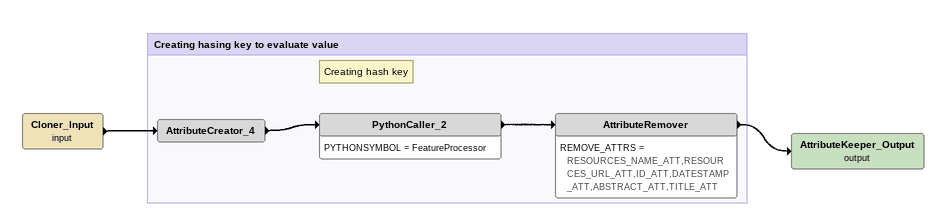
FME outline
Cloner_Input (input)
    -> AttributeCreator_4
AttributeKeeper_Output (output)

Bookmark: Creating hasing key to evaluate value
AttributeCreator_4
    -> PythonCaller_2
Note: Creating hash key
PythonCaller_2
    PYTHONSYMBOL = FeatureProcessor
    -> AttributeRemover
AttributeRemover
    REMOVE_ATTRS = RESOURCES_NAME_ATT,RESOURCES_URL_ATT,ID_ATT,DATESTAMP_ATT,ABSTRACT_ATT,TITLE_ATT
    -> AttributeKeeper_Output (output)
